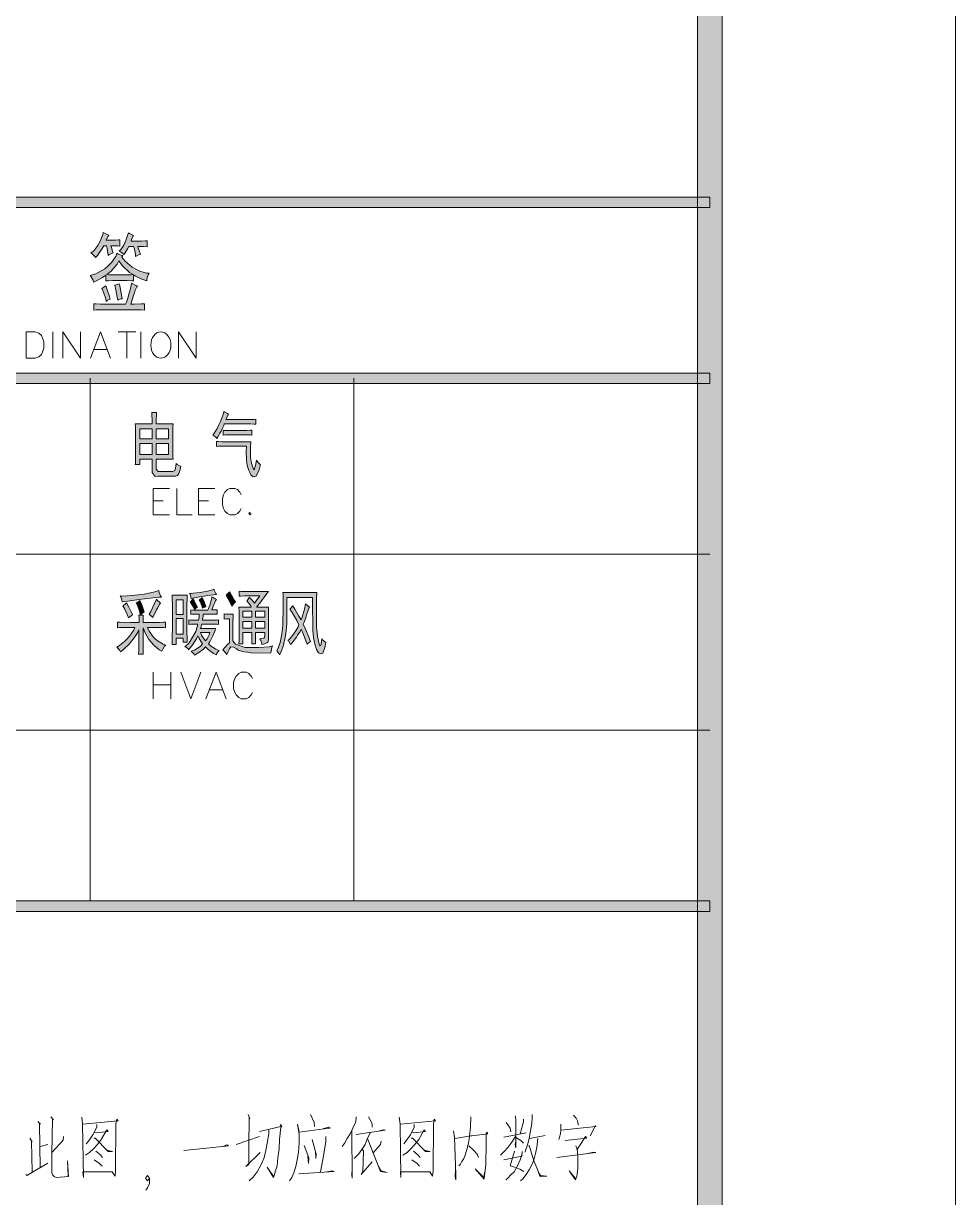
# Model space of a CAD drawing. Header units: millimetres. Extents: x 0 to 829, y 0 to 586.
# Drawn here: x 791.74 to 829.15, y 433.34 to 480.5 of the extents above; entities that cross this region are included whole.
import ezdxf

# ---------------------------------------------------------------- set-up
doc = ezdxf.new("R2010")
doc.units = ezdxf.units.MM

msp = doc.modelspace()

# ---------------------------------------------------------------- hatches: boundary and pattern name
h = msp.add_hatch(color=0)
h.dxf.hatch_style = 2
h.paths.add_polyline_path([(819.788528, 9.36625), (818.80075, 10.3505), (818.80075, 575.281778), (819.788528, 576.266028)])
h = msp.add_hatch(color=0)
h.dxf.hatch_style = 2
h.paths.add_polyline_path([(819.294639, 473.530083), (819.294639, 473.10675), (769.958667, 473.10675), (769.958667, 473.530083)])
h = msp.add_hatch(color=0)
h.dxf.hatch_style = 2
h.paths.add_polyline_path([(795.612667, 471.561583), (795.513889, 471.568639), (795.333972, 471.575694), (795.252833, 471.575694), (795.274, 471.501611), (795.319861, 471.356972), (795.344556, 471.282889), (795.284583, 471.261722), (795.185806, 471.215861), (795.143472, 471.187639), (795.132889, 471.268778), (795.101139, 471.462806), (795.072917, 471.575694), (794.963556, 471.575694), (794.878889, 471.427528), (794.716611, 471.187639), (794.635472, 471.095917), (794.596667, 471.155889), (794.501417, 471.247611), (794.444972, 471.282889), (794.561389, 471.374611), (794.730722, 471.589806), (794.790694, 471.70975), (794.847139, 471.829694), (794.92475, 472.02725), (794.945917, 472.108389), (794.995306, 472.080167), (795.108194, 472.02725), (795.175222, 472.002556), (795.139944, 471.960222), (795.0835, 471.861444), (795.065861, 471.801472), (795.372778, 471.801472), (795.43275, 471.801472), (795.552694, 471.808528), (795.612667, 471.815583)])
h = msp.add_hatch(color=0)
h.dxf.hatch_style = 2
h.paths.add_polyline_path([(796.434639, 471.240556), (796.38525, 471.215861), (796.29, 471.162944), (796.244139, 471.134722), (796.233556, 471.237028), (796.19475, 471.441639), (796.163, 471.547472), (795.9725, 471.547472), (795.919583, 471.45575), (795.820806, 471.289944), (795.774944, 471.215861), (795.729083, 471.261722), (795.633833, 471.32875), (795.584444, 471.349917), (795.655, 471.427528), (795.767889, 471.600389), (795.810222, 471.695639), (795.852556, 471.787361), (795.923111, 471.988444), (795.954861, 472.094278), (796.000722, 472.062528), (796.103028, 472.009611), (796.163, 471.988444), (796.134778, 471.942583), (796.085389, 471.829694), (796.064222, 471.762667), (796.434639, 471.762667), (796.484028, 471.762667), (796.625139, 471.769722), (796.713333, 471.77325), (796.713333, 471.533361), (796.579278, 471.540417), (796.388778, 471.547472), (796.332333, 471.547472), (796.3535, 471.4875), (796.402889, 471.335806)])
h = msp.add_hatch(color=0)
h.paths.add_polyline_path([(796.692167, 470.161056), (796.498139, 470.235139), (796.233556, 470.355083), (796.163, 470.400944), (796.163, 470.161056), (796.074806, 470.168111), (795.898417, 470.175167), (795.81375, 470.175167), (795.425694, 470.175167), (795.333972, 470.175167), (795.150528, 470.168111), (795.055278, 470.161056), (795.055278, 470.390361), (794.921222, 470.295111), (794.67075, 470.157528), (794.554333, 470.108139), (794.536694, 470.189278), (794.466139, 470.323333), (794.41675, 470.37625), (794.646056, 470.443278), (795.012944, 470.644361), (795.150528, 470.781944), (795.288111, 470.919528), (795.460972, 471.162944), (795.492722, 471.268778), (795.545639, 471.240556), (795.665583, 471.194694), (795.732611, 471.177056), (795.693806, 471.110028), (795.820806, 470.954806), (796.103028, 470.718444), (796.25825, 470.637306), (796.417, 470.552639), (796.685111, 470.467972), (796.794472, 470.467972), (796.748611, 470.400944), (796.699222, 470.24925)])
h.paths.add_polyline_path([(795.094083, 470.415056), (795.175222, 470.408), (795.341028, 470.400944), (795.425694, 470.400944), (795.81375, 470.400944), (795.898417, 470.400944), (796.064222, 470.408), (796.145361, 470.415056), (796.00425, 470.496194), (795.7185, 470.767833), (795.573861, 470.961861), (795.503306, 470.827806), (795.263417, 470.556167)])
h = msp.add_hatch(color=0)
h.dxf.hatch_style = 2
h.paths.add_polyline_path([(794.92475, 469.003944), (794.840083, 469.003944), (794.660167, 468.996889), (794.564917, 468.989833), (794.564917, 469.243833), (794.663694, 469.236778), (794.840083, 469.229722), (794.914167, 469.229722), (795.8455, 469.229722), (795.873722, 469.310861), (795.94075, 469.508417), (795.9725, 469.628361), (796.007778, 469.748306), (796.064222, 469.970556), (796.085389, 470.069333), (796.138306, 470.037583), (796.25825, 469.981139), (796.325278, 469.9635), (796.29, 469.921167), (796.222972, 469.787111), (796.19475, 469.688333), (796.163, 469.593083), (796.092444, 469.363778), (796.053639, 469.229722), (796.187694, 469.229722), (796.462861, 469.236778), (796.603972, 469.243833), (796.603972, 468.989833), (796.462861, 468.996889), (796.254722, 469.003944), (796.184167, 469.003944)])
h = msp.add_hatch(color=0)
h.dxf.hatch_style = 2
h.paths.add_polyline_path([(795.044694, 469.9635), (795.108194, 469.801222), (795.199917, 469.536639), (795.224611, 469.430806), (795.185806, 469.416694), (795.104667, 469.370833), (795.065861, 469.335556), (795.044694, 469.444917), (794.9565, 469.702444), (794.885944, 469.857667), (794.910639, 469.875306), (794.98825, 469.928222)])
h = msp.add_hatch(color=0)
h.dxf.hatch_style = 2
h.paths.add_polyline_path([(795.524472, 469.388472), (795.510361, 469.508417), (795.450389, 469.808278), (795.404528, 469.988194), (795.443333, 469.99525), (795.535056, 470.023472), (795.584444, 470.041111), (795.605611, 469.9635), (795.665583, 469.663639), (795.704389, 469.444917), (795.655, 469.437861), (795.563278, 469.409639)])
h = msp.add_hatch(color=0)
h.dxf.hatch_style = 2
h.paths.add_polyline_path([(769.8105, 466.037083), (769.8105, 466.460417), (819.294639, 466.460417), (819.294639, 466.037083)])
h = msp.add_hatch(color=0)
h.paths.add_polyline_path([(798.060944, 462.713917), (798.032722, 462.586917), (797.979806, 462.421111), (797.955111, 462.385833), (797.930417, 462.350556), (797.84575, 462.315278), (797.789306, 462.315278), (797.136667, 462.315278), (797.027306, 462.308222), (796.910889, 462.459917), (796.903833, 462.615139), (796.903833, 463.003194), (796.420528, 463.003194), (796.420528, 462.791528), (796.230028, 462.791528), (796.233556, 462.847972), (796.237083, 463.228972), (796.237083, 463.557056), (796.237083, 463.885139), (796.233556, 464.312), (796.230028, 464.414306), (796.903833, 464.414306), (796.903833, 464.562472), (796.900306, 464.795306), (796.896778, 464.879972), (797.080222, 464.879972), (797.076694, 464.805889), (797.073167, 464.573056), (797.073167, 464.414306), (797.746972, 464.414306), (797.743444, 464.329639), (797.736389, 463.983917), (797.736389, 463.726389), (797.736389, 463.468861), (797.743444, 463.109028), (797.746972, 463.003194), (797.073167, 463.003194), (797.073167, 462.703333), (797.073167, 462.604556), (797.150778, 462.50225), (797.228389, 462.50225), (797.669361, 462.50225), (797.736389, 462.50225), (797.817528, 462.541056), (797.828111, 462.579861), (797.842222, 462.618667), (797.863389, 462.742139), (797.870444, 462.826806), (797.912778, 462.788), (798.008028, 462.731556)])
h.paths.add_polyline_path([(797.570583, 463.190167), (797.570583, 463.634667), (797.073167, 463.634667), (797.073167, 463.190167)])
h.paths.add_polyline_path([(796.903833, 463.190167), (796.903833, 463.634667), (796.420528, 463.634667), (796.420528, 463.190167)])
h.paths.add_polyline_path([(797.570583, 463.814583), (797.570583, 464.223806), (797.073167, 464.223806), (797.073167, 463.814583)])
h.paths.add_polyline_path([(796.903833, 463.814583), (796.903833, 464.223806), (796.420528, 464.223806), (796.420528, 463.814583)])
h = msp.add_hatch(color=0)
h.dxf.hatch_style = 2
h.paths.add_polyline_path([(799.976528, 464.812944), (799.951833, 464.763556), (799.898917, 464.650667), (799.870694, 464.590694), (800.784389, 464.590694), (800.862, 464.590694), (801.003111, 464.59775), (801.070139, 464.601278), (801.070139, 464.403722), (801.003111, 464.40725), (800.862, 464.414306), (800.784389, 464.414306), (799.803667, 464.414306), (799.7825, 464.357861), (799.719, 464.21675), (799.673139, 464.128556), (799.630806, 464.043889), (799.546139, 463.895722), (799.503806, 463.83575), (799.468528, 463.881611), (799.387389, 463.941583), (799.338, 463.959222), (799.390917, 464.019194), (799.514389, 464.227333), (799.584944, 464.3755), (799.6555, 464.520139), (799.757806, 464.791778), (799.786028, 464.911722), (799.831889, 464.8835), (799.927139, 464.834111)])
h = msp.add_hatch(color=0)
h.dxf.hatch_style = 2
h.paths.add_polyline_path([(800.643278, 464.156778), (800.710306, 464.156778), (800.844361, 464.163833), (800.911389, 464.167361), (800.911389, 463.969806), (800.844361, 463.973333), (800.710306, 463.980389), (800.643278, 463.980389), (800.029444, 463.980389), (799.962417, 463.980389), (799.828361, 463.973333), (799.761333, 463.969806), (799.761333, 464.156778), (799.828361, 464.15325), (799.962417, 464.15325), (800.029444, 464.156778)])
h = msp.add_hatch(color=0)
h.dxf.hatch_style = 2
h.paths.add_polyline_path([(801.260639, 462.791528), (801.200667, 462.56575), (801.08425, 462.322333), (801.027806, 462.308222), (800.967833, 462.294111), (800.869056, 462.371722), (800.826722, 462.459917), (800.784389, 462.548111), (800.727944, 462.749194), (800.710306, 462.865611), (800.692667, 462.9785), (800.685611, 463.310111), (800.692667, 463.525306), (799.778972, 463.525306), (799.711944, 463.525306), (799.570833, 463.51825), (799.493222, 463.514722), (799.493222, 463.712278), (799.570833, 463.70875), (799.711944, 463.701694), (799.778972, 463.701694), (800.869056, 463.701694), (800.862, 463.528833), (800.854944, 463.26425), (800.854944, 463.169), (800.858472, 463.07375), (800.879639, 462.904417), (800.897278, 462.830333), (800.918444, 462.75625), (800.95725, 462.643361), (800.981944, 462.604556), (801.003111, 462.56575), (801.063083, 462.742139), (801.101889, 462.957333), (801.14775, 462.886778), (801.225361, 462.802111)])
h = msp.add_hatch(color=0)
h.dxf.hatch_style = 2
h.paths.add_polyline_path([(797.277778, 457.454), (797.179, 457.454), (796.847389, 457.42225), (796.618083, 457.3905), (796.38525, 457.362278), (795.930167, 457.302306), (795.704389, 457.274083), (795.693806, 457.348167), (795.655, 457.464583), (795.630306, 457.506917), (795.725556, 457.503389), (796.085389, 457.524556), (796.346444, 457.552778), (796.6075, 457.581), (797.02025, 457.669194), (797.171944, 457.729167), (797.193111, 457.651556), (797.246028, 457.513972)])
h = msp.add_hatch(color=0)
h.paths.add_polyline_path([(798.311417, 457.531611), (798.307889, 457.401083), (798.304361, 457.154139), (798.304361, 457.030667), (798.304361, 456.198111), (798.304361, 456.060528), (798.307889, 455.781833), (798.311417, 455.64425), (798.152667, 455.64425), (798.152667, 455.810056), (797.870444, 455.810056), (797.870444, 455.552528), (797.711694, 455.552528), (797.711694, 455.686583), (797.715222, 455.958222), (797.71875, 456.099333), (797.71875, 457.030667), (797.71875, 457.154139), (797.715222, 457.401083), (797.711694, 457.531611)])
h.paths.add_polyline_path([(798.152667, 455.975861), (798.152667, 456.59675), (797.870444, 456.59675), (797.870444, 455.975861)])
h.paths.add_polyline_path([(798.152667, 456.762556), (798.152667, 457.351694), (797.870444, 457.351694), (797.870444, 456.762556)])
h = msp.add_hatch(color=0)
h.paths.add_polyline_path([(798.470167, 455.287944), (798.60775, 455.32675), (798.840583, 455.471389), (798.935833, 455.577222), (798.879389, 455.658361), (798.780611, 455.820639), (798.745333, 455.89825), (798.688889, 455.781833), (798.501917, 455.503139), (798.371389, 455.344389), (798.350222, 455.383194), (798.272611, 455.443167), (798.219694, 455.464333), (798.399611, 455.619556), (798.660667, 456.074639), (798.745333, 456.3745), (798.618333, 456.3745), (798.441944, 456.370972), (798.3855, 456.363917), (798.3855, 456.543833), (798.434889, 456.536778), (798.628917, 456.529722), (798.770028, 456.529722), (798.780611, 456.575583), (798.79825, 456.699056), (798.801778, 456.776667), (798.688889, 456.776667), (798.519556, 456.769611), (798.463111, 456.762556), (798.463111, 456.942472), (798.537194, 456.935417), (798.681833, 456.931889), (798.752389, 456.931889), (799.143972, 456.931889), (799.218056, 457.140028), (799.302722, 457.415194), (799.309778, 457.475167), (799.352111, 457.446944), (799.440306, 457.3905), (799.486167, 457.362278), (799.450889, 457.309361), (799.362694, 457.097694), (799.302722, 456.942472), (799.355639, 456.942472), (799.465, 456.946), (799.517917, 456.953056), (799.517917, 456.776667), (798.960528, 456.776667), (798.953472, 456.699056), (798.935833, 456.575583), (798.928778, 456.529722), (799.334472, 456.529722), (799.397972, 456.529722), (799.514389, 456.536778), (799.570833, 456.543833), (799.570833, 456.363917), (799.517917, 456.370972), (799.408556, 456.3745), (799.345056, 456.3745), (798.904083, 456.3745), (798.854694, 456.198111), (799.450889, 456.198111), (799.43325, 456.1205), (799.376806, 455.968806), (799.345056, 455.89825), (799.309778, 455.827694), (799.225111, 455.668944), (799.168667, 455.587806), (799.253333, 455.503139), (799.468528, 455.369083), (799.602583, 455.319694), (799.570833, 455.291472), (799.510861, 455.203278), (799.486167, 455.143306), (799.376806, 455.192694), (799.161611, 455.354972), (799.05225, 455.464333), (798.974639, 455.369083), (798.748861, 455.203278), (798.604222, 455.132722), (798.583056, 455.175056), (798.516028, 455.252667)])
h.paths.add_polyline_path([(799.05225, 455.697167), (799.112222, 455.781833), (799.196889, 455.947639), (799.228639, 456.032306), (798.854694, 456.032306), (798.8935, 455.93), (798.995806, 455.764194)])
h = msp.add_hatch(color=0)
h.dxf.hatch_style = 2
h.paths.add_polyline_path([(798.410194, 457.609222), (798.554833, 457.61275), (798.837056, 457.6445), (798.981694, 457.669194), (799.126333, 457.693889), (799.327417, 457.746806), (799.387389, 457.775028), (799.408556, 457.715056), (799.461472, 457.609222), (799.493222, 457.563361), (799.376806, 457.552778), (799.133389, 457.521028), (799.002861, 457.503389), (798.872333, 457.482222), (798.611278, 457.436361), (798.477222, 457.408139), (798.466639, 457.475167), (798.431361, 457.573944)])
h = msp.add_hatch(color=0)
h.dxf.hatch_style = 2
h.paths.add_polyline_path([(798.928778, 457.0095), (798.900556, 457.108278), (798.833528, 457.281139), (798.794722, 457.351694), (798.826472, 457.369333), (798.889972, 457.415194), (798.918194, 457.439889), (798.964056, 457.341111), (799.034611, 457.164722), (799.062833, 457.087111), (799.027556, 457.062417), (798.960528, 457.023611)])
h = msp.add_hatch(color=0)
h.dxf.hatch_style = 2
h.paths.add_polyline_path([(800.025917, 457.67625), (800.096472, 457.542194), (800.209361, 457.330528), (800.251694, 457.252917), (800.205833, 457.221167), (800.13175, 457.140028), (800.103528, 457.097694), (800.071778, 457.178833), (799.965944, 457.401083), (799.884806, 457.542194), (799.920083, 457.573944), (799.990639, 457.640972)])
h = msp.add_hatch(color=0)
h.paths.add_polyline_path([(801.574611, 457.686833), (801.518167, 457.598639), (801.394694, 457.429306), (801.331194, 457.351694), (801.267694, 457.274083), (801.151278, 457.129444), (801.101889, 457.062417), (801.585194, 457.062417), (801.581667, 456.942472), (801.574611, 456.702583), (801.574611, 456.586167), (801.574611, 455.820639), (801.581667, 455.746556), (801.549917, 455.654833), (801.518167, 455.630139), (801.482889, 455.608972), (801.384111, 455.570167), (801.317083, 455.552528), (801.310028, 455.605444), (801.267694, 455.721861), (801.235944, 455.785361), (801.295917, 455.792417), (801.380583, 455.810056), (801.40175, 455.820639), (801.422917, 455.831222), (801.437028, 455.937056), (801.4335, 456.032306), (801.059556, 456.032306), (801.059556, 455.577222), (800.911389, 455.577222), (800.911389, 456.032306), (800.5445, 456.032306), (800.5445, 455.577222), (800.392806, 455.577222), (800.396333, 455.760667), (800.403389, 456.124028), (800.403389, 456.307472), (800.403389, 456.490917), (800.396333, 456.868389), (800.392806, 457.062417), (800.886694, 457.062417), (800.865528, 457.108278), (800.773806, 457.23175), (800.70325, 457.309361), (800.731472, 457.341111), (800.784389, 457.415194), (800.809083, 457.454), (800.886694, 457.376389), (800.989, 457.259972), (801.017222, 457.221167), (801.08425, 457.312889), (801.190083, 457.457528), (801.225361, 457.506917), (800.692667, 457.506917), (800.611528, 457.506917), (800.463361, 457.503389), (800.403389, 457.496333), (800.403389, 457.697417), (800.463361, 457.690361), (800.600944, 457.686833), (800.675028, 457.686833)])
h.paths.add_polyline_path([(801.4335, 456.208694), (801.4335, 456.476806), (801.059556, 456.476806), (801.059556, 456.208694)])
h.paths.add_polyline_path([(800.911389, 456.208694), (800.911389, 456.476806), (800.5445, 456.476806), (800.5445, 456.208694)])
h.paths.add_polyline_path([(801.4335, 456.653194), (801.4335, 456.896611), (801.059556, 456.896611), (801.059556, 456.653194)])
h.paths.add_polyline_path([(800.911389, 456.653194), (800.911389, 456.896611), (800.5445, 456.896611), (800.5445, 456.653194)])
h = msp.add_hatch(color=0)
h.dxf.hatch_style = 2
h.paths.add_polyline_path([(803.514889, 457.640972), (803.507833, 457.418722), (803.500778, 457.016556), (803.504306, 456.836639), (803.507833, 456.656722), (803.511361, 456.363917), (803.511361, 456.254556), (803.514889, 456.141667), (803.543111, 455.894722), (803.571333, 455.760667), (803.596028, 455.623083), (803.641889, 455.499611), (803.659528, 455.510194), (803.673639, 455.520778), (803.705389, 455.658361), (803.715972, 455.785361), (803.754778, 455.735972), (803.835917, 455.665417), (803.881778, 455.64425), (803.842972, 455.436111), (803.754778, 455.213861), (803.712444, 455.192694), (803.670111, 455.175056), (803.581917, 455.224444), (803.543111, 455.291472), (803.500778, 455.362028), (803.43375, 455.566639), (803.412583, 455.697167), (803.387889, 455.831222), (803.363194, 456.116972), (803.359667, 456.268667), (803.352611, 456.423889), (803.349083, 457.0095), (803.349083, 457.439889), (802.318972, 457.439889), (802.318972, 456.991861), (802.308389, 456.399194), (802.297806, 456.254556), (802.287222, 456.109917), (802.244889, 455.820639), (802.213139, 455.676), (802.181389, 455.531361), (802.089667, 455.266778), (802.026167, 455.143306), (801.987361, 455.19975), (801.930917, 455.287944), (801.90975, 455.319694), (801.962667, 455.414944), (802.047333, 455.640722), (802.075556, 455.77125), (802.103778, 455.901778), (802.142583, 456.194583), (802.149639, 456.360389), (802.160222, 456.522667), (802.167278, 456.8825), (802.167278, 457.076528), (802.167278, 457.270556), (802.16375, 457.552778), (802.160222, 457.640972)])
h = msp.add_hatch(color=0)
h.dxf.hatch_style = 2
h.paths.add_polyline_path([(795.880778, 457.23175), (795.976028, 457.062417), (796.092444, 456.819), (796.113611, 456.741389), (796.078333, 456.720222), (796.000722, 456.66025), (795.954861, 456.621444), (795.923111, 456.730806), (795.810222, 456.974222), (795.729083, 457.108278), (795.764361, 457.129444), (795.838444, 457.192944)])
h = msp.add_hatch(color=0)
h.dxf.hatch_style = 2
h.paths.add_polyline_path([(796.420528, 457.330528), (796.491083, 457.154139), (796.57575, 456.91425), (796.586333, 456.854278), (796.540472, 456.829583), (796.462861, 456.780194), (796.431111, 456.751972), (796.409944, 456.854278), (796.328806, 457.090639), (796.272361, 457.23175), (796.307639, 457.245861), (796.38525, 457.298778)])
h = msp.add_hatch(color=0)
h.dxf.hatch_style = 2
h.paths.add_polyline_path([(797.246028, 457.23175), (797.200167, 457.157667), (797.122556, 457.020083), (797.087278, 456.953056), (797.055528, 456.886028), (796.977917, 456.730806), (796.939111, 456.642611), (796.907361, 456.674361), (796.833278, 456.741389), (796.787417, 456.776667), (796.850917, 456.8825), (796.995556, 457.178833), (797.080222, 457.376389), (797.126083, 457.330528), (797.207222, 457.259972)])
h = msp.add_hatch(color=0)
h.dxf.hatch_style = 2
h.paths.add_polyline_path([(798.54425, 457.386972), (798.590111, 457.312889), (798.681833, 457.154139), (798.727694, 457.062417), (798.695944, 457.04125), (798.632444, 456.991861), (798.604222, 456.963639), (798.561889, 457.058889), (798.477222, 457.207056), (798.434889, 457.2635), (798.470167, 457.302306), (798.523083, 457.362278)])
h = msp.add_hatch(color=0)
h.dxf.hatch_style = 2
h.paths.add_polyline_path([(803.225611, 457.051833), (803.200917, 457.0095), (803.140944, 456.857806), (803.109194, 456.751972), (803.073917, 456.646139), (803.006889, 456.459167), (802.975139, 456.3745), (803.066861, 456.176944), (803.2115, 455.827694), (803.267944, 455.676), (803.225611, 455.647778), (803.155056, 455.591333), (803.126833, 455.566639), (803.095083, 455.658361), (802.978667, 455.958222), (802.890472, 456.166361), (802.844611, 456.081694), (802.749361, 455.926472), (802.699972, 455.852389), (802.650583, 455.781833), (802.534167, 455.630139), (802.467139, 455.552528), (802.435389, 455.616028), (802.375417, 455.697167), (802.350722, 455.721861), (802.41775, 455.774778), (802.54475, 455.922944), (802.60825, 456.014667), (802.67175, 456.106389), (802.767, 456.268667), (802.79875, 456.34275), (802.717611, 456.519139), (802.534167, 456.836639), (802.435389, 456.974222), (802.470667, 457.0095), (802.530639, 457.076528), (802.551806, 457.108278), (802.632944, 456.981278), (802.79875, 456.699056), (802.883417, 456.543833), (802.929278, 456.66025), (803.017472, 456.981278), (803.059806, 457.185889)])
h = msp.add_hatch(color=0)
h.dxf.hatch_style = 2
h.paths.add_polyline_path([(796.388778, 456.441528), (796.388778, 456.490917), (796.38525, 456.642611), (796.378194, 456.741389), (796.554583, 456.741389), (796.551056, 456.653194), (796.547528, 456.5015), (796.547528, 456.441528), (797.14725, 456.441528), (797.207222, 456.441528), (797.358917, 456.448583), (797.447111, 456.452111), (797.447111, 456.229861), (797.358917, 456.236917), (797.21075, 456.243972), (797.154306, 456.243972), (796.720389, 456.243972), (796.787417, 456.092278), (796.953222, 455.859444), (797.048472, 455.774778), (797.14725, 455.693639), (797.355389, 455.570167), (797.461222, 455.531361), (797.408306, 455.489028), (797.330694, 455.365556), (797.302472, 455.287944), (797.186056, 455.347917), (796.974389, 455.527833), (796.875611, 455.64425), (796.776833, 455.760667), (796.618083, 456.046417), (796.554583, 456.219278), (796.547528, 455.619556), (796.547528, 455.527833), (796.551056, 455.298528), (796.554583, 455.164472), (796.364083, 455.164472), (796.371139, 455.305583), (796.378194, 455.531361), (796.378194, 455.619556), (796.378194, 456.15225), (796.318222, 456.02525), (796.163, 455.785361), (796.071278, 455.676), (795.979556, 455.566639), (795.764361, 455.3585), (795.637361, 455.266778), (795.609139, 455.319694), (795.535056, 455.414944), (795.489194, 455.45375), (795.598556, 455.513722), (795.803167, 455.683056), (795.901944, 455.785361), (795.997194, 455.891194), (796.155944, 456.1205), (796.212389, 456.243972), (795.944278, 456.243972), (795.598556, 456.236917), (795.520944, 456.229861), (795.520944, 456.452111), (795.609139, 456.448583), (796.043056, 456.441528)])
h = msp.add_hatch(color=0)
h.dxf.hatch_style = 2
h.paths.add_polyline_path([(800.159972, 456.776667), (800.156444, 456.663778), (800.152917, 456.462694), (800.152917, 456.3745), (800.152917, 455.70775), (800.255222, 455.570167), (800.63975, 455.432583), (800.918444, 455.432583), (801.197139, 455.432583), (801.606361, 455.464333), (801.733361, 455.499611), (801.708667, 455.432583), (801.680444, 455.291472), (801.676917, 455.220917), (801.341778, 455.213861), (800.869056, 455.227972), (800.731472, 455.242083), (800.590361, 455.259722), (800.364583, 455.333806), (800.276389, 455.393778), (800.188194, 455.450222), (800.071778, 455.467861), (800.043556, 455.425528), (800.015333, 455.383194), (799.944778, 455.249139), (799.902444, 455.153889), (799.863639, 455.210333), (799.789556, 455.305583), (799.75075, 455.344389), (799.817778, 455.422), (799.948306, 455.566639), (800.011806, 455.630139), (800.011806, 456.586167), (799.976528, 456.586167), (799.874222, 456.582639), (799.803667, 456.575583), (799.803667, 456.78725), (799.870694, 456.780194), (800.047083, 456.776667)])
h = msp.add_hatch(color=0)
h.dxf.hatch_style = 2
h.paths.add_polyline_path([(769.958667, 444.831611), (769.958667, 445.254944), (819.294639, 445.254944), (819.294639, 444.831611)])

# ---------------------------------------------------------------- linework, layer by layer
at = {"color": 0, "lineweight": 0}
for points in [[(0, 0), (0, 585.632278), (829.154778, 585.632278), (829.154778, 0)], [(819.788528, 9.36625), (818.80075, 10.3505), (818.80075, 575.281778), (819.788528, 576.266028)], [(819.294639, 473.530083), (819.294639, 473.10675), (769.958667, 473.10675), (769.958667, 473.530083)], [(795.612667, 471.561583), (795.513889, 471.568639), (795.333972, 471.575694), (795.252833, 471.575694), (795.274, 471.501611), (795.319861, 471.356972), (795.344556, 471.282889), (795.284583, 471.261722), (795.185806, 471.215861), (795.143472, 471.187639), (795.132889, 471.268778), (795.101139, 471.462806), (795.072917, 471.575694), (794.963556, 471.575694), (794.878889, 471.427528), (794.716611, 471.187639), (794.635472, 471.095917), (794.596667, 471.155889), (794.501417, 471.247611), (794.444972, 471.282889), (794.561389, 471.374611), (794.730722, 471.589806), (794.790694, 471.70975), (794.847139, 471.829694), (794.92475, 472.02725), (794.945917, 472.108389), (794.995306, 472.080167), (795.108194, 472.02725), (795.175222, 472.002556), (795.139944, 471.960222), (795.0835, 471.861444), (795.065861, 471.801472), (795.372778, 471.801472), (795.43275, 471.801472), (795.552694, 471.808528), (795.612667, 471.815583)], [(796.434639, 471.240556), (796.38525, 471.215861), (796.29, 471.162944), (796.244139, 471.134722), (796.233556, 471.237028), (796.19475, 471.441639), (796.163, 471.547472), (795.9725, 471.547472), (795.919583, 471.45575), (795.820806, 471.289944), (795.774944, 471.215861), (795.729083, 471.261722), (795.633833, 471.32875), (795.584444, 471.349917), (795.655, 471.427528), (795.767889, 471.600389), (795.810222, 471.695639), (795.852556, 471.787361), (795.923111, 471.988444), (795.954861, 472.094278), (796.000722, 472.062528), (796.103028, 472.009611), (796.163, 471.988444), (796.134778, 471.942583), (796.085389, 471.829694), (796.064222, 471.762667), (796.434639, 471.762667), (796.484028, 471.762667), (796.625139, 471.769722), (796.713333, 471.77325), (796.713333, 471.533361), (796.579278, 471.540417), (796.388778, 471.547472), (796.332333, 471.547472), (796.3535, 471.4875), (796.402889, 471.335806)], [(796.692167, 470.161056), (796.498139, 470.235139), (796.233556, 470.355083), (796.163, 470.400944), (796.163, 470.161056), (796.074806, 470.168111), (795.898417, 470.175167), (795.81375, 470.175167), (795.425694, 470.175167), (795.333972, 470.175167), (795.150528, 470.168111), (795.055278, 470.161056), (795.055278, 470.390361), (794.921222, 470.295111), (794.67075, 470.157528), (794.554333, 470.108139), (794.536694, 470.189278), (794.466139, 470.323333), (794.41675, 470.37625), (794.646056, 470.443278), (795.012944, 470.644361), (795.150528, 470.781944), (795.288111, 470.919528), (795.460972, 471.162944), (795.492722, 471.268778), (795.545639, 471.240556), (795.665583, 471.194694), (795.732611, 471.177056), (795.693806, 471.110028), (795.820806, 470.954806), (796.103028, 470.718444), (796.25825, 470.637306), (796.417, 470.552639), (796.685111, 470.467972), (796.794472, 470.467972), (796.748611, 470.400944), (796.699222, 470.24925)], [(795.094083, 470.415056), (795.175222, 470.408), (795.341028, 470.400944), (795.425694, 470.400944), (795.81375, 470.400944), (795.898417, 470.400944), (796.064222, 470.408), (796.145361, 470.415056), (796.00425, 470.496194), (795.7185, 470.767833), (795.573861, 470.961861), (795.503306, 470.827806), (795.263417, 470.556167)], [(794.92475, 469.003944), (794.840083, 469.003944), (794.660167, 468.996889), (794.564917, 468.989833), (794.564917, 469.243833), (794.663694, 469.236778), (794.840083, 469.229722), (794.914167, 469.229722), (795.8455, 469.229722), (795.873722, 469.310861), (795.94075, 469.508417), (795.9725, 469.628361), (796.007778, 469.748306), (796.064222, 469.970556), (796.085389, 470.069333), (796.138306, 470.037583), (796.25825, 469.981139), (796.325278, 469.9635), (796.29, 469.921167), (796.222972, 469.787111), (796.19475, 469.688333), (796.163, 469.593083), (796.092444, 469.363778), (796.053639, 469.229722), (796.187694, 469.229722), (796.462861, 469.236778), (796.603972, 469.243833), (796.603972, 468.989833), (796.462861, 468.996889), (796.254722, 469.003944), (796.184167, 469.003944)], [(795.044694, 469.9635), (795.108194, 469.801222), (795.199917, 469.536639), (795.224611, 469.430806), (795.185806, 469.416694), (795.104667, 469.370833), (795.065861, 469.335556), (795.044694, 469.444917), (794.9565, 469.702444), (794.885944, 469.857667), (794.910639, 469.875306), (794.98825, 469.928222)], [(795.524472, 469.388472), (795.510361, 469.508417), (795.450389, 469.808278), (795.404528, 469.988194), (795.443333, 469.99525), (795.535056, 470.023472), (795.584444, 470.041111), (795.605611, 469.9635), (795.665583, 469.663639), (795.704389, 469.444917), (795.655, 469.437861), (795.563278, 469.409639)], [(791.855583, 467.056611), (791.855583, 468.114944), (792.208361, 468.114944), (792.360056, 468.065556), (792.462361, 467.96325), (792.51175, 467.864472), (792.564667, 467.712778), (792.564667, 467.458778), (792.51175, 467.307083), (792.462361, 467.204778), (792.360056, 467.106), (792.208361, 467.056611)], [(769.8105, 466.037083), (769.8105, 466.460417), (819.294639, 466.460417), (819.294639, 466.037083)], [(798.060944, 462.713917), (798.032722, 462.586917), (797.979806, 462.421111), (797.955111, 462.385833), (797.930417, 462.350556), (797.84575, 462.315278), (797.789306, 462.315278), (797.136667, 462.315278), (797.027306, 462.308222), (796.910889, 462.459917), (796.903833, 462.615139), (796.903833, 463.003194), (796.420528, 463.003194), (796.420528, 462.791528), (796.230028, 462.791528), (796.233556, 462.847972), (796.237083, 463.228972), (796.237083, 463.557056), (796.237083, 463.885139), (796.233556, 464.312), (796.230028, 464.414306), (796.903833, 464.414306), (796.903833, 464.562472), (796.900306, 464.795306), (796.896778, 464.879972), (797.080222, 464.879972), (797.076694, 464.805889), (797.073167, 464.573056), (797.073167, 464.414306), (797.746972, 464.414306), (797.743444, 464.329639), (797.736389, 463.983917), (797.736389, 463.726389), (797.736389, 463.468861), (797.743444, 463.109028), (797.746972, 463.003194), (797.073167, 463.003194), (797.073167, 462.703333), (797.073167, 462.604556), (797.150778, 462.50225), (797.228389, 462.50225), (797.669361, 462.50225), (797.736389, 462.50225), (797.817528, 462.541056), (797.828111, 462.579861), (797.842222, 462.618667), (797.863389, 462.742139), (797.870444, 462.826806), (797.912778, 462.788), (798.008028, 462.731556)], [(799.976528, 464.812944), (799.951833, 464.763556), (799.898917, 464.650667), (799.870694, 464.590694), (800.784389, 464.590694), (800.862, 464.590694), (801.003111, 464.59775), (801.070139, 464.601278), (801.070139, 464.403722), (801.003111, 464.40725), (800.862, 464.414306), (800.784389, 464.414306), (799.803667, 464.414306), (799.7825, 464.357861), (799.719, 464.21675), (799.673139, 464.128556), (799.630806, 464.043889), (799.546139, 463.895722), (799.503806, 463.83575), (799.468528, 463.881611), (799.387389, 463.941583), (799.338, 463.959222), (799.390917, 464.019194), (799.514389, 464.227333), (799.584944, 464.3755), (799.6555, 464.520139), (799.757806, 464.791778), (799.786028, 464.911722), (799.831889, 464.8835), (799.927139, 464.834111)], [(796.903833, 463.814583), (796.903833, 464.223806), (796.420528, 464.223806), (796.420528, 463.814583)], [(797.570583, 463.814583), (797.570583, 464.223806), (797.073167, 464.223806), (797.073167, 463.814583)], [(800.643278, 464.156778), (800.710306, 464.156778), (800.844361, 464.163833), (800.911389, 464.167361), (800.911389, 463.969806), (800.844361, 463.973333), (800.710306, 463.980389), (800.643278, 463.980389), (800.029444, 463.980389), (799.962417, 463.980389), (799.828361, 463.973333), (799.761333, 463.969806), (799.761333, 464.156778), (799.828361, 464.15325), (799.962417, 464.15325), (800.029444, 464.156778)], [(796.903833, 463.190167), (796.903833, 463.634667), (796.420528, 463.634667), (796.420528, 463.190167)], [(797.570583, 463.190167), (797.570583, 463.634667), (797.073167, 463.634667), (797.073167, 463.190167)], [(801.260639, 462.791528), (801.200667, 462.56575), (801.08425, 462.322333), (801.027806, 462.308222), (800.967833, 462.294111), (800.869056, 462.371722), (800.826722, 462.459917), (800.784389, 462.548111), (800.727944, 462.749194), (800.710306, 462.865611), (800.692667, 462.9785), (800.685611, 463.310111), (800.692667, 463.525306), (799.778972, 463.525306), (799.711944, 463.525306), (799.570833, 463.51825), (799.493222, 463.514722), (799.493222, 463.712278), (799.570833, 463.70875), (799.711944, 463.701694), (799.778972, 463.701694), (800.869056, 463.701694), (800.862, 463.528833), (800.854944, 463.26425), (800.854944, 463.169), (800.858472, 463.07375), (800.879639, 462.904417), (800.897278, 462.830333), (800.918444, 462.75625), (800.95725, 462.643361), (800.981944, 462.604556), (801.003111, 462.56575), (801.063083, 462.742139), (801.101889, 462.957333), (801.14775, 462.886778), (801.225361, 462.802111)], [(797.277778, 457.454), (797.179, 457.454), (796.847389, 457.42225), (796.618083, 457.3905), (796.38525, 457.362278), (795.930167, 457.302306), (795.704389, 457.274083), (795.693806, 457.348167), (795.655, 457.464583), (795.630306, 457.506917), (795.725556, 457.503389), (796.085389, 457.524556), (796.346444, 457.552778), (796.6075, 457.581), (797.02025, 457.669194), (797.171944, 457.729167), (797.193111, 457.651556), (797.246028, 457.513972)], [(798.311417, 457.531611), (798.307889, 457.401083), (798.304361, 457.154139), (798.304361, 457.030667), (798.304361, 456.198111), (798.304361, 456.060528), (798.307889, 455.781833), (798.311417, 455.64425), (798.152667, 455.64425), (798.152667, 455.810056), (797.870444, 455.810056), (797.870444, 455.552528), (797.711694, 455.552528), (797.711694, 455.686583), (797.715222, 455.958222), (797.71875, 456.099333), (797.71875, 457.030667), (797.71875, 457.154139), (797.715222, 457.401083), (797.711694, 457.531611)], [(798.470167, 455.287944), (798.60775, 455.32675), (798.840583, 455.471389), (798.935833, 455.577222), (798.879389, 455.658361), (798.780611, 455.820639), (798.745333, 455.89825), (798.688889, 455.781833), (798.501917, 455.503139), (798.371389, 455.344389), (798.350222, 455.383194), (798.272611, 455.443167), (798.219694, 455.464333), (798.399611, 455.619556), (798.660667, 456.074639), (798.745333, 456.3745), (798.618333, 456.3745), (798.441944, 456.370972), (798.3855, 456.363917), (798.3855, 456.543833), (798.434889, 456.536778), (798.628917, 456.529722), (798.770028, 456.529722), (798.780611, 456.575583), (798.79825, 456.699056), (798.801778, 456.776667), (798.688889, 456.776667), (798.519556, 456.769611), (798.463111, 456.762556), (798.463111, 456.942472), (798.537194, 456.935417), (798.681833, 456.931889), (798.752389, 456.931889), (799.143972, 456.931889), (799.218056, 457.140028), (799.302722, 457.415194), (799.309778, 457.475167), (799.352111, 457.446944), (799.440306, 457.3905), (799.486167, 457.362278), (799.450889, 457.309361), (799.362694, 457.097694), (799.302722, 456.942472), (799.355639, 456.942472), (799.465, 456.946), (799.517917, 456.953056), (799.517917, 456.776667), (798.960528, 456.776667), (798.953472, 456.699056), (798.935833, 456.575583), (798.928778, 456.529722), (799.334472, 456.529722), (799.397972, 456.529722), (799.514389, 456.536778), (799.570833, 456.543833), (799.570833, 456.363917), (799.517917, 456.370972), (799.408556, 456.3745), (799.345056, 456.3745), (798.904083, 456.3745), (798.854694, 456.198111), (799.450889, 456.198111), (799.43325, 456.1205), (799.376806, 455.968806), (799.345056, 455.89825), (799.309778, 455.827694), (799.225111, 455.668944), (799.168667, 455.587806), (799.253333, 455.503139), (799.468528, 455.369083), (799.602583, 455.319694), (799.570833, 455.291472), (799.510861, 455.203278), (799.486167, 455.143306), (799.376806, 455.192694), (799.161611, 455.354972), (799.05225, 455.464333), (798.974639, 455.369083), (798.748861, 455.203278), (798.604222, 455.132722), (798.583056, 455.175056), (798.516028, 455.252667)], [(798.410194, 457.609222), (798.554833, 457.61275), (798.837056, 457.6445), (798.981694, 457.669194), (799.126333, 457.693889), (799.327417, 457.746806), (799.387389, 457.775028), (799.408556, 457.715056), (799.461472, 457.609222), (799.493222, 457.563361), (799.376806, 457.552778), (799.133389, 457.521028), (799.002861, 457.503389), (798.872333, 457.482222), (798.611278, 457.436361), (798.477222, 457.408139), (798.466639, 457.475167), (798.431361, 457.573944)], [(798.928778, 457.0095), (798.900556, 457.108278), (798.833528, 457.281139), (798.794722, 457.351694), (798.826472, 457.369333), (798.889972, 457.415194), (798.918194, 457.439889), (798.964056, 457.341111), (799.034611, 457.164722), (799.062833, 457.087111), (799.027556, 457.062417), (798.960528, 457.023611)], [(800.025917, 457.67625), (800.096472, 457.542194), (800.209361, 457.330528), (800.251694, 457.252917), (800.205833, 457.221167), (800.13175, 457.140028), (800.103528, 457.097694), (800.071778, 457.178833), (799.965944, 457.401083), (799.884806, 457.542194), (799.920083, 457.573944), (799.990639, 457.640972)], [(801.574611, 457.686833), (801.518167, 457.598639), (801.394694, 457.429306), (801.331194, 457.351694), (801.267694, 457.274083), (801.151278, 457.129444), (801.101889, 457.062417), (801.585194, 457.062417), (801.581667, 456.942472), (801.574611, 456.702583), (801.574611, 456.586167), (801.574611, 455.820639), (801.581667, 455.746556), (801.549917, 455.654833), (801.518167, 455.630139), (801.482889, 455.608972), (801.384111, 455.570167), (801.317083, 455.552528), (801.310028, 455.605444), (801.267694, 455.721861), (801.235944, 455.785361), (801.295917, 455.792417), (801.380583, 455.810056), (801.40175, 455.820639), (801.422917, 455.831222), (801.437028, 455.937056), (801.4335, 456.032306), (801.059556, 456.032306), (801.059556, 455.577222), (800.911389, 455.577222), (800.911389, 456.032306), (800.5445, 456.032306), (800.5445, 455.577222), (800.392806, 455.577222), (800.396333, 455.760667), (800.403389, 456.124028), (800.403389, 456.307472), (800.403389, 456.490917), (800.396333, 456.868389), (800.392806, 457.062417), (800.886694, 457.062417), (800.865528, 457.108278), (800.773806, 457.23175), (800.70325, 457.309361), (800.731472, 457.341111), (800.784389, 457.415194), (800.809083, 457.454), (800.886694, 457.376389), (800.989, 457.259972), (801.017222, 457.221167), (801.08425, 457.312889), (801.190083, 457.457528), (801.225361, 457.506917), (800.692667, 457.506917), (800.611528, 457.506917), (800.463361, 457.503389), (800.403389, 457.496333), (800.403389, 457.697417), (800.463361, 457.690361), (800.600944, 457.686833), (800.675028, 457.686833)], [(803.514889, 457.640972), (803.507833, 457.418722), (803.500778, 457.016556), (803.504306, 456.836639), (803.507833, 456.656722), (803.511361, 456.363917), (803.511361, 456.254556), (803.514889, 456.141667), (803.543111, 455.894722), (803.571333, 455.760667), (803.596028, 455.623083), (803.641889, 455.499611), (803.659528, 455.510194), (803.673639, 455.520778), (803.705389, 455.658361), (803.715972, 455.785361), (803.754778, 455.735972), (803.835917, 455.665417), (803.881778, 455.64425), (803.842972, 455.436111), (803.754778, 455.213861), (803.712444, 455.192694), (803.670111, 455.175056), (803.581917, 455.224444), (803.543111, 455.291472), (803.500778, 455.362028), (803.43375, 455.566639), (803.412583, 455.697167), (803.387889, 455.831222), (803.363194, 456.116972), (803.359667, 456.268667), (803.352611, 456.423889), (803.349083, 457.0095), (803.349083, 457.439889), (802.318972, 457.439889), (802.318972, 456.991861), (802.308389, 456.399194), (802.297806, 456.254556), (802.287222, 456.109917), (802.244889, 455.820639), (802.213139, 455.676), (802.181389, 455.531361), (802.089667, 455.266778), (802.026167, 455.143306), (801.987361, 455.19975), (801.930917, 455.287944), (801.90975, 455.319694), (801.962667, 455.414944), (802.047333, 455.640722), (802.075556, 455.77125), (802.103778, 455.901778), (802.142583, 456.194583), (802.149639, 456.360389), (802.160222, 456.522667), (802.167278, 456.8825), (802.167278, 457.076528), (802.167278, 457.270556), (802.16375, 457.552778), (802.160222, 457.640972)], [(795.880778, 457.23175), (795.976028, 457.062417), (796.092444, 456.819), (796.113611, 456.741389), (796.078333, 456.720222), (796.000722, 456.66025), (795.954861, 456.621444), (795.923111, 456.730806), (795.810222, 456.974222), (795.729083, 457.108278), (795.764361, 457.129444), (795.838444, 457.192944)], [(796.420528, 457.330528), (796.491083, 457.154139), (796.57575, 456.91425), (796.586333, 456.854278), (796.540472, 456.829583), (796.462861, 456.780194), (796.431111, 456.751972), (796.409944, 456.854278), (796.328806, 457.090639), (796.272361, 457.23175), (796.307639, 457.245861), (796.38525, 457.298778)], [(797.246028, 457.23175), (797.200167, 457.157667), (797.122556, 457.020083), (797.087278, 456.953056), (797.055528, 456.886028), (796.977917, 456.730806), (796.939111, 456.642611), (796.907361, 456.674361), (796.833278, 456.741389), (796.787417, 456.776667), (796.850917, 456.8825), (796.995556, 457.178833), (797.080222, 457.376389), (797.126083, 457.330528), (797.207222, 457.259972)], [(798.152667, 456.762556), (798.152667, 457.351694), (797.870444, 457.351694), (797.870444, 456.762556)], [(798.54425, 457.386972), (798.590111, 457.312889), (798.681833, 457.154139), (798.727694, 457.062417), (798.695944, 457.04125), (798.632444, 456.991861), (798.604222, 456.963639), (798.561889, 457.058889), (798.477222, 457.207056), (798.434889, 457.2635), (798.470167, 457.302306), (798.523083, 457.362278)], [(803.225611, 457.051833), (803.200917, 457.0095), (803.140944, 456.857806), (803.109194, 456.751972), (803.073917, 456.646139), (803.006889, 456.459167), (802.975139, 456.3745), (803.066861, 456.176944), (803.2115, 455.827694), (803.267944, 455.676), (803.225611, 455.647778), (803.155056, 455.591333), (803.126833, 455.566639), (803.095083, 455.658361), (802.978667, 455.958222), (802.890472, 456.166361), (802.844611, 456.081694), (802.749361, 455.926472), (802.699972, 455.852389), (802.650583, 455.781833), (802.534167, 455.630139), (802.467139, 455.552528), (802.435389, 455.616028), (802.375417, 455.697167), (802.350722, 455.721861), (802.41775, 455.774778), (802.54475, 455.922944), (802.60825, 456.014667), (802.67175, 456.106389), (802.767, 456.268667), (802.79875, 456.34275), (802.717611, 456.519139), (802.534167, 456.836639), (802.435389, 456.974222), (802.470667, 457.0095), (802.530639, 457.076528), (802.551806, 457.108278), (802.632944, 456.981278), (802.79875, 456.699056), (802.883417, 456.543833), (802.929278, 456.66025), (803.017472, 456.981278), (803.059806, 457.185889)], [(796.388778, 456.441528), (796.388778, 456.490917), (796.38525, 456.642611), (796.378194, 456.741389), (796.554583, 456.741389), (796.551056, 456.653194), (796.547528, 456.5015), (796.547528, 456.441528), (797.14725, 456.441528), (797.207222, 456.441528), (797.358917, 456.448583), (797.447111, 456.452111), (797.447111, 456.229861), (797.358917, 456.236917), (797.21075, 456.243972), (797.154306, 456.243972), (796.720389, 456.243972), (796.787417, 456.092278), (796.953222, 455.859444), (797.048472, 455.774778), (797.14725, 455.693639), (797.355389, 455.570167), (797.461222, 455.531361), (797.408306, 455.489028), (797.330694, 455.365556), (797.302472, 455.287944), (797.186056, 455.347917), (796.974389, 455.527833), (796.875611, 455.64425), (796.776833, 455.760667), (796.618083, 456.046417), (796.554583, 456.219278), (796.547528, 455.619556), (796.547528, 455.527833), (796.551056, 455.298528), (796.554583, 455.164472), (796.364083, 455.164472), (796.371139, 455.305583), (796.378194, 455.531361), (796.378194, 455.619556), (796.378194, 456.15225), (796.318222, 456.02525), (796.163, 455.785361), (796.071278, 455.676), (795.979556, 455.566639), (795.764361, 455.3585), (795.637361, 455.266778), (795.609139, 455.319694), (795.535056, 455.414944), (795.489194, 455.45375), (795.598556, 455.513722), (795.803167, 455.683056), (795.901944, 455.785361), (795.997194, 455.891194), (796.155944, 456.1205), (796.212389, 456.243972), (795.944278, 456.243972), (795.598556, 456.236917), (795.520944, 456.229861), (795.520944, 456.452111), (795.609139, 456.448583), (796.043056, 456.441528)], [(798.152667, 455.975861), (798.152667, 456.59675), (797.870444, 456.59675), (797.870444, 455.975861)], [(800.159972, 456.776667), (800.156444, 456.663778), (800.152917, 456.462694), (800.152917, 456.3745), (800.152917, 455.70775), (800.255222, 455.570167), (800.63975, 455.432583), (800.918444, 455.432583), (801.197139, 455.432583), (801.606361, 455.464333), (801.733361, 455.499611), (801.708667, 455.432583), (801.680444, 455.291472), (801.676917, 455.220917), (801.341778, 455.213861), (800.869056, 455.227972), (800.731472, 455.242083), (800.590361, 455.259722), (800.364583, 455.333806), (800.276389, 455.393778), (800.188194, 455.450222), (800.071778, 455.467861), (800.043556, 455.425528), (800.015333, 455.383194), (799.944778, 455.249139), (799.902444, 455.153889), (799.863639, 455.210333), (799.789556, 455.305583), (799.75075, 455.344389), (799.817778, 455.422), (799.948306, 455.566639), (800.011806, 455.630139), (800.011806, 456.586167), (799.976528, 456.586167), (799.874222, 456.582639), (799.803667, 456.575583), (799.803667, 456.78725), (799.870694, 456.780194), (800.047083, 456.776667)], [(800.911389, 456.653194), (800.911389, 456.896611), (800.5445, 456.896611), (800.5445, 456.653194)], [(801.4335, 456.653194), (801.4335, 456.896611), (801.059556, 456.896611), (801.059556, 456.653194)], [(799.05225, 455.697167), (799.112222, 455.781833), (799.196889, 455.947639), (799.228639, 456.032306), (798.854694, 456.032306), (798.8935, 455.93), (798.995806, 455.764194)], [(800.911389, 456.208694), (800.911389, 456.476806), (800.5445, 456.476806), (800.5445, 456.208694)], [(801.4335, 456.208694), (801.4335, 456.476806), (801.059556, 456.476806), (801.059556, 456.208694)], [(769.958667, 444.831611), (769.958667, 445.254944), (819.294639, 445.254944), (819.294639, 444.831611)]]:
    msp.add_lwpolyline(points, close=True, dxfattribs=at)
for points in [[(792.917444, 467.056611), (792.917444, 468.114944)], [(793.319611, 467.056611), (793.319611, 468.114944), (794.028694, 467.056611), (794.028694, 468.114944)], [(794.430861, 467.056611), (794.836556, 468.114944), (795.238722, 467.056611)], [(795.542111, 468.114944), (796.247667, 468.114944)], [(795.894889, 468.114944), (795.894889, 467.056611)], [(796.452278, 467.056611), (796.452278, 468.114944)], [(797.965694, 467.056611), (797.965694, 468.114944), (798.67125, 467.056611), (798.67125, 468.114944)], [(794.582556, 467.409389), (795.087028, 467.409389)], [(794.420278, 466.24875), (794.420278, 445.240833)], [(805.000083, 466.24875), (805.000083, 445.240833)], [(796.946167, 460.766583), (796.946167, 461.828444), (797.605861, 461.828444)], [(797.905722, 461.828444), (797.905722, 460.766583), (798.5125, 460.766583)], [(798.7665, 460.766583), (798.7665, 461.828444), (799.422667, 461.828444)], [(800.481, 461.574444), (800.431611, 461.67675), (800.329306, 461.779056), (800.230528, 461.828444), (800.029444, 461.828444), (799.927139, 461.779056), (799.824833, 461.67675), (799.775444, 461.574444), (799.726056, 461.426278), (799.726056, 461.172278), (799.775444, 461.020583), (799.824833, 460.918278), (799.927139, 460.8195), (800.029444, 460.766583), (800.230528, 460.766583), (800.329306, 460.8195), (800.431611, 460.918278), (800.481, 461.020583)], [(796.946167, 461.323972), (797.351861, 461.323972)], [(798.7665, 461.323972), (799.168667, 461.323972)], [(796.946167, 460.766583), (797.605861, 460.766583)], [(798.7665, 460.766583), (799.422667, 460.766583)], [(800.837306, 460.868889), (800.784389, 460.8195), (800.837306, 460.766583), (800.886694, 460.8195)], [(769.8105, 459.182611), (819.294639, 459.182611)], [(796.946167, 453.379417), (796.946167, 454.441278)], [(797.65525, 454.441278), (797.65525, 453.379417)], [(798.057417, 454.441278), (798.463111, 453.379417), (798.865278, 454.441278)], [(799.069889, 453.379417), (799.472056, 454.441278), (799.87775, 453.379417)], [(800.936083, 454.187278), (800.886694, 454.289583), (800.784389, 454.391889), (800.685611, 454.441278), (800.481, 454.441278), (800.382222, 454.391889), (800.279917, 454.289583), (800.230528, 454.187278), (800.177611, 454.035583), (800.177611, 453.785111), (800.230528, 453.633417), (800.279917, 453.531111), (800.382222, 453.432333), (800.481, 453.379417), (800.685611, 453.379417), (800.784389, 453.432333), (800.886694, 453.531111), (800.936083, 453.633417)], [(796.946167, 453.936806), (797.65525, 453.936806)], [(799.221583, 453.735722), (799.726056, 453.735722)], [(769.8105, 452.112944), (819.294639, 452.112944)], [(792.324778, 436.400222), (792.427083, 436.294389), (792.391806, 436.315556), (792.409444, 434.541083)], [(792.843361, 436.587194), (792.945667, 436.463722), (792.910389, 436.484889), (792.878639, 435.105528), (792.878639, 434.519917), (792.878639, 434.350583), (792.910389, 434.248278), (792.977417, 434.184778), (793.062083, 434.142444), (793.548917, 434.184778), (793.513639, 434.812722), (793.531278, 434.205944)], [(794.081611, 436.566028), (794.116889, 436.294389), (794.148639, 434.142444), (794.131, 434.37175), (795.319861, 434.37175), (795.235194, 434.392917), (795.069389, 434.37175)], [(794.131, 436.294389), (795.538583, 436.421389), (795.485667, 436.484889), (795.453917, 436.294389), (795.436278, 434.414083), (795.418639, 434.205944), (795.302222, 434.37175)], [(794.684861, 436.27675), (794.684861, 436.170917), (794.533167, 435.856944), (794.349722, 435.606472), (794.265056, 435.500639)], [(800.756167, 436.671861), (800.823194, 436.506056), (800.805556, 436.566028), (800.787917, 435.377167), (800.787917, 434.664556), (800.6715, 434.583417), (801.239472, 435.147861)], [(801.221833, 436.001583), (802.075556, 436.192083), (802.057917, 436.27675), (802.110833, 436.192083), (802.075556, 436.170917), (802.026167, 435.669972), (802.008528, 435.2925), (801.959139, 434.936194), (801.927389, 434.622222), (801.860361, 434.414083), (801.807444, 434.227111), (801.775694, 434.142444), (801.525222, 434.56225), (801.775694, 434.184778)], [(803.765361, 436.107417), (803.984083, 436.170917), (804.051111, 436.128583), (804.015833, 436.128583), (802.812861, 435.962778), (802.745833, 436.294389), (802.812861, 435.878111), (802.812861, 435.542972), (802.777583, 435.1655), (802.728194, 434.855056), (802.678806, 434.583417), (802.594139, 434.329417), (802.509472, 434.142444), (802.428333, 434.018972)], [(803.264417, 436.671861), (803.412583, 436.357889), (803.430222, 436.192083)], [(805.102389, 436.587194), (805.088278, 436.379056), (804.968333, 436.128583), (804.851917, 435.899278), (804.7355, 435.712306), (804.636722, 435.542972), (804.534417, 435.398333)], [(805.589222, 436.587194), (805.723278, 436.336722), (805.737389, 436.27675), (805.737389, 436.170917)], [(806.827472, 436.566028), (806.859222, 436.294389), (806.890972, 434.142444), (806.876861, 434.37175), (808.062194, 434.37175), (807.981056, 434.392917), (807.811722, 434.37175)], [(806.876861, 436.294389), (808.280917, 436.421389), (808.231528, 436.484889), (808.19625, 436.294389), (808.182139, 434.414083), (808.1645, 434.205944), (808.048083, 434.37175)], [(807.427194, 436.27675), (807.427194, 436.170917), (807.279028, 435.856944), (807.092056, 435.606472), (807.010917, 435.500639)], [(809.702611, 436.587194), (809.684972, 436.170917), (809.653222, 435.814611), (809.653222, 435.772278), (809.600306, 435.521806), (809.533278, 435.271333), (809.469778, 435.042028), (809.416861, 434.915028), (809.335722, 434.791556), (809.282806, 434.685722), (809.215778, 434.622222)], [(811.124306, 436.357889), (811.276, 436.128583), (811.30775, 435.983944)], [(811.473556, 436.629528), (811.508833, 436.484889), (811.508833, 435.334833), (811.473556, 435.479472), (811.508833, 435.606472)], [(811.808694, 436.484889), (811.808694, 436.379056), (811.674639, 435.899278)], [(812.161472, 436.671861), (812.161472, 436.548389), (812.143833, 436.315556), (812.094444, 436.02275), (812.045056, 435.712306), (811.978028, 435.458306), (811.893361, 435.229), (811.875722, 435.1655)], [(813.315056, 436.294389), (813.315056, 436.065083), (813.297417, 435.899278), (813.265667, 435.772278), (813.230389, 435.669972)], [(813.315056, 436.043917), (814.719111, 436.192083), (814.701472, 436.234417), (814.486278, 435.814611)], [(813.816, 436.650694), (813.932417, 436.527222), (813.981806, 436.421389), (813.999444, 436.336722), (814.017083, 436.255583)], [(793.347833, 435.793444), (793.330194, 435.648806), (792.896278, 435.1655)], [(794.600194, 435.962778), (794.667222, 435.941611), (795.136417, 436.001583), (795.087028, 436.065083), (794.868306, 435.669972), (794.7025, 435.458306), (794.550806, 435.2925), (794.399111, 435.147861), (794.233306, 435.042028)], [(800.286972, 435.479472), (801.221833, 435.793444)], [(801.59225, 436.043917), (801.59225, 435.899278), (801.525222, 435.521806), (801.458194, 435.1655), (801.391167, 434.915028), (801.27475, 434.643389), (801.123056, 434.37175), (800.95725, 434.163611), (800.805556, 434.018972)], [(803.881778, 435.793444), (803.881778, 435.585306), (803.765361, 434.872694), (803.666583, 434.37175)], [(804.918944, 436.02275), (804.936583, 434.121278), (804.918944, 434.248278), (804.936583, 434.477583)], [(805.65625, 435.941611), (805.539833, 435.691139), (805.455167, 435.479472), (805.321111, 435.271333), (805.187056, 435.084361), (805.02125, 434.915028)], [(805.102389, 435.878111), (806.255972, 436.043917), (806.174833, 436.065083), (806.040778, 436.02275)], [(807.342528, 435.962778), (807.409556, 435.941611), (807.87875, 436.001583), (807.829361, 436.065083), (807.610639, 435.669972), (807.444833, 435.458306), (807.293139, 435.2925), (807.144972, 435.147861), (806.975639, 435.042028)], [(809.000583, 436.02275), (809.049972, 435.751111), (809.099361, 434.269444), (809.099361, 434.057778), (809.067611, 434.184778), (809.081722, 434.456417)], [(809.067611, 435.712306), (809.702611, 435.814611), (809.734361, 435.814611), (810.387, 435.899278), (810.337611, 435.962778), (810.319972, 435.920444), (810.319972, 435.479472), (810.319972, 435.105528), (810.305861, 435.063194), (810.305861, 434.706889), (810.305861, 434.664556), (810.270583, 434.43525), (810.252944, 434.248278), (810.238833, 434.078944), (809.868417, 434.49875), (810.221194, 434.142444), (810.252944, 434.350583)], [(811.491194, 435.793444), (811.3395, 435.564139), (811.191333, 435.356), (811.039639, 435.186667), (810.887944, 435.042028)], [(811.022, 435.772278), (811.925111, 435.941611)], [(811.508833, 435.751111), (811.709917, 435.627639), (811.808694, 435.521806)], [(812.059167, 435.712306), (812.680056, 435.835778)], [(813.480861, 435.627639), (814.352222, 435.729944), (814.302833, 435.793444), (813.967694, 435.271333)], [(791.993167, 435.729944), (792.091944, 435.585306), (792.060194, 435.606472), (792.091944, 434.37175)], [(792.726944, 435.479472), (792.409444, 435.398333)], [(794.568444, 435.729944), (794.617833, 435.729944), (795.136417, 435.186667), (795.319861, 435.186667), (795.136417, 435.229), (795.05175, 435.271333)], [(798.180889, 435.229), (798.949944, 435.313667), (798.964056, 435.313667), (799.969472, 435.4195), (799.902444, 435.458306), (799.701361, 435.377167)], [(803.013944, 435.437139), (803.197389, 434.936194), (803.17975, 434.706889), (803.162111, 434.999694)], [(803.331444, 435.669972), (803.49725, 435.084361), (803.479611, 434.915028), (803.4655, 435.207833)], [(805.352861, 435.271333), (805.388139, 435.207833), (805.3705, 434.37175), (805.303472, 434.269444), (805.737389, 434.770389)], [(805.553944, 435.712306), (806.072528, 434.392917), (806.340639, 434.350583), (806.107806, 434.414083), (805.987861, 434.601056)], [(806.107806, 435.606472), (806.072528, 435.479472), (805.772667, 435.126694)], [(807.310778, 435.729944), (807.360167, 435.729944), (807.87875, 435.186667), (808.062194, 435.186667), (807.87875, 435.229), (807.794083, 435.271333)], [(809.617944, 435.4195), (809.801389, 435.250167), (809.953083, 435.084361), (810.002472, 434.957361), (809.970722, 435.042028)], [(812.394306, 435.712306), (812.344917, 435.356), (812.295528, 435.105528), (812.242611, 434.893861), (812.175583, 434.706889), (812.045056, 434.456417), (811.925111, 434.269444), (811.791056, 434.100111), (811.692278, 434.018972)], [(812.027417, 435.437139), (812.059167, 435.398333), (812.2285, 434.812722), (812.344917, 434.541083), (812.461333, 434.248278), (812.496611, 434.184778), (812.747083, 434.205944), (812.496611, 434.227111), (812.411944, 434.350583)], [(813.918306, 435.4195), (813.950056, 435.313667), (813.981806, 435.186667), (813.999444, 434.978528), (813.999444, 434.770389), (813.999444, 434.541083), (813.981806, 434.392917), (813.967694, 434.290611), (813.950056, 434.184778), (813.918306, 434.100111), (813.900667, 434.057778), (813.650194, 434.414083), (813.918306, 434.100111)], [(794.582556, 434.855056), (794.801278, 434.706889), (794.903583, 434.601056)], [(794.649583, 435.207833), (794.836556, 435.063194), (794.917694, 434.957361)], [(807.328417, 434.855056), (807.543611, 434.706889), (807.645917, 434.601056)], [(807.395444, 435.207833), (807.578889, 435.063194), (807.663556, 434.957361)], [(811.022, 434.855056), (811.741667, 434.999694), (811.759306, 435.186667), (811.759306, 435.105528), (811.674639, 434.855056), (811.558222, 434.583417), (811.441806, 434.37175), (811.30775, 434.248278), (811.191333, 434.121278), (811.106667, 434.057778)], [(811.459444, 435.207833), (811.276, 434.622222), (811.392417, 434.583417), (811.526472, 434.541083), (811.660528, 434.477583), (811.826333, 434.392917)], [(813.145722, 434.957361), (814.719111, 435.147861), (814.620333, 435.1655), (814.383972, 435.105528)], [(791.841472, 434.269444), (791.890861, 434.227111), (791.94025, 434.269444), (792.726944, 434.728056)], [(802.795222, 434.290611), (804.216917, 434.392917), (804.13225, 434.414083), (803.931167, 434.37175)], [(796.656889, 433.6415), (796.723917, 433.726167), (796.808583, 433.913139), (796.808583, 434.121278), (796.723917, 434.227111), (796.642778, 434.121278), (796.723917, 434.018972), (796.808583, 434.121278)]]:
    msp.add_lwpolyline(points, dxfattribs=at)
msp.add_ellipse((797.258375, 467.585778), major_axis=(0, 0.529167), ratio=0.763333, start_param=0, end_param=6.283185, dxfattribs=at)

doc.saveas('drawing.dxf')
